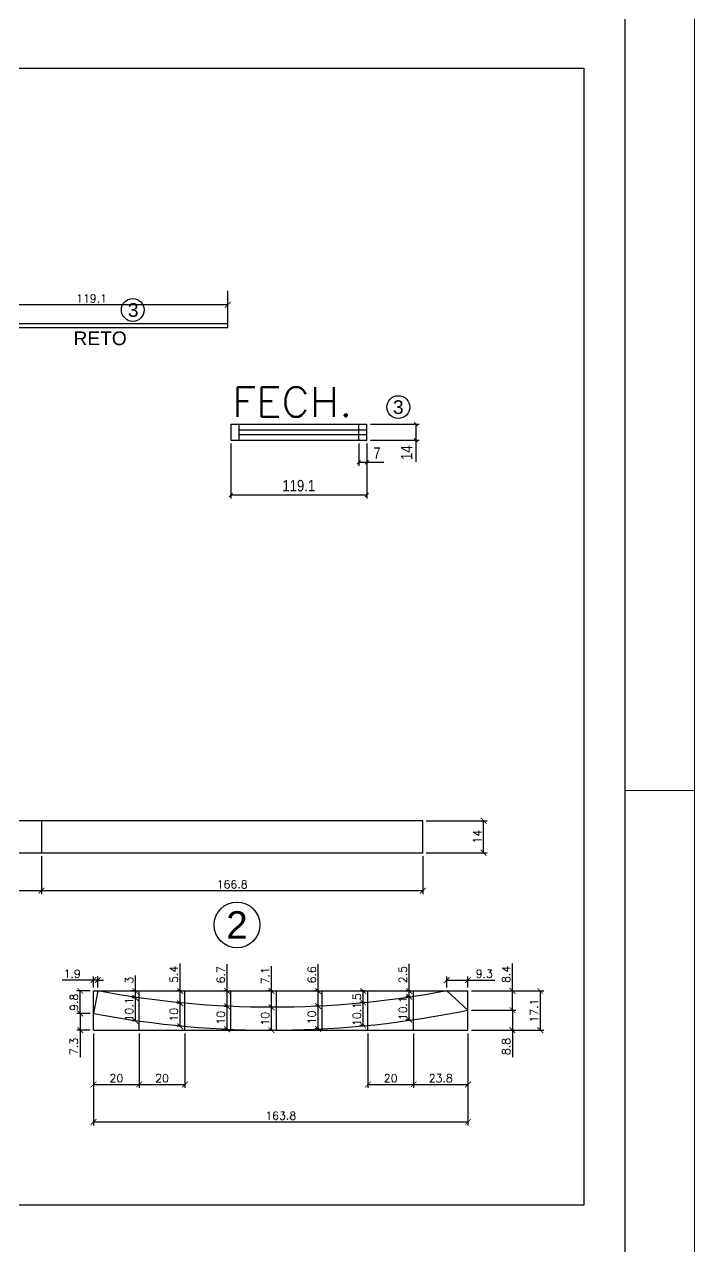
# Model space of a CAD drawing. Extents: x 1894 to 8661, y -614 to 3008.
# Drawn here: x 8075 to 8661, y 798 to 1867 of the extents above; entities that cross this region are included whole.
import ezdxf
from ezdxf.enums import TextEntityAlignment as Align

# ---------------------------------------------------------------- set-up
doc = ezdxf.new("R2010")
doc.units = 0
doc.header["$PDMODE"] = 34
doc.layers.add('00 - FELIPE', color=6, linetype='Continuous', plot=False)
for name, color, linetype in [('COTA', 241, 'Continuous'), ('Painéis', 200, 'Continuous'), ('Romaneio', 10, 'Continuous'), ('SARR_2.2x7', 40, 'Continuous')]:
    doc.layers.add(name, color=color, linetype=linetype)
doc.layers.add('FOLHA', color=255, linetype='Continuous', lineweight=5)
doc.layers.add('Texto Seção', color=7, linetype='Continuous', lineweight=15)
doc.styles.add('ARIAL', font='arial.ttf')
doc.styles.add('COTA TECNICA', font='techl___.ttf', dxfattribs={"height": 10})
doc.styles.add('REGUA-120', font='ROMANS.shx', dxfattribs={"height": 15})
doc.styles.add('ROMANS', font='romans.shx')
doc.dimstyles.new('Cota Seção (2x)', dxfattribs={"dimtxt": 7, "dimasz": 5, "dimexe": 3, "dimexo": 3, "dimgap": 2, "dimtad": 3, "dimdec": 1, "dimlfac": 0.5, "dimzin": 12, "dimdsep": 46, "dimtxsty": 'ROMANS', "dimblk": 'ARCHTICK', "dimcen": 0, "dimclrd": 4, "dimclre": 4, "dimclrt": 1, "dimadec": 1, "dimazin": 3, "dimtfac": 1, "dimtdec": 1, "dimtmove": 0, "dimatfit": 3, "dimldrblk": 'OBLIQUE', "dimfxl": 1, "dimtolj": 1, "dimtzin": 12, "dimarcsym": 0})
doc.dimstyles.new('PAINEL', dxfattribs={"dimtxt": 10, "dimasz": 3, "dimexe": 3, "dimexo": 3, "dimgap": 3, "dimtad": 1, "dimdec": 1, "dimzin": 12, "dimdsep": 46, "dimtxsty": 'COTA TECNICA', "dimblk1": 'OBLIQUE', "dimblk2": 'OBLIQUE', "dimsah": 1, "dimcen": 0.9, "dimclrd": 4, "dimclre": 4, "dimclrt": 240, "dimadec": 1, "dimazin": 3, "dimtfac": 1, "dimtdec": 1, "dimtmove": 0, "dimatfit": 3, "dimfxl": 1, "dimtolj": 1, "dimtzin": 12, "dimarcsym": 0})

# ---------------------------------------------------------------- blocks, each defined once
blk = doc.blocks.new('_ArchTick')
at = {"color": 0, "linetype": 'ByBlock', "const_width": 0.15}
blk.add_lwpolyline([(-0.5, -0.5), (0.5, 0.5)], dxfattribs=at)
blk = doc.blocks.new('*D419')
at = {"layer": 'COTA', "color": 4, "lineweight": -2, "transparency": 16777216}
for p, q in [((8014.7, 1608.6), (8014.7, 1624.9)), ((8253, 1608.6), (8253, 1624.9)), ((8253, 1621.9), (8014.7, 1621.9))]:
    blk.add_line(p, q, dxfattribs=at)
at = {"layer": 'Defpoints', "color": 0, "transparency": 16777216}
for p in [(8014.7, 1621.9), (8014.7, 1605.6), (8253, 1605.6)]:
    blk.add_point(p, dxfattribs=at)
at = {"layer": 'COTA', "color": 4, "lineweight": -2, "transparency": 16777216, "xscale": 5, "yscale": 5, "zscale": 5, "rotation": 180}
blk.add_blockref('_ArchTick', (8014.7, 1621.9), dxfattribs=at)
at = {"layer": 'COTA', "color": 4, "lineweight": -2, "transparency": 16777216, "xscale": 5, "yscale": 5, "zscale": 5}
blk.add_blockref('_ArchTick', (8253, 1621.9), dxfattribs=at)
at = {"layer": 'COTA', "color": 1, "transparency": 16777216, "insert": (8133.9, 1627.4), "char_height": 7, "attachment_point": 5, "style": 'ROMANS'}
blk.add_mtext('\\A1;119.1', dxfattribs=at)
blk = doc.blocks.new('_Oblique')
at = {"color": 0, "linetype": 'ByBlock', "lineweight": -2}
blk.add_line((-0.5, -0.5), (0.5, 0.5), dxfattribs=at)
blk = doc.blocks.new('*D420')
at = {"layer": 'COTA', "color": 4, "lineweight": -2, "transparency": 16777216}
for p, q in [((7602.1, 1139.7), (7602.1, 1106.5)), ((8090.1, 1139.7), (8090.1, 1106.5)), ((7602.1, 1109.5), (8090.1, 1109.5))]:
    blk.add_line(p, q, dxfattribs=at)
at = {"layer": 'Defpoints', "color": 0, "transparency": 16777216}
for p in [(7602.1, 1142.7), (8090.1, 1142.7), (8090.1, 1109.5)]:
    blk.add_point(p, dxfattribs=at)
at = {"layer": 'COTA', "color": 4, "lineweight": -2, "transparency": 16777216, "xscale": 5, "yscale": 5, "zscale": 5, "rotation": 180}
blk.add_blockref('_ArchTick', (7602.1, 1109.5), dxfattribs=at)
at = {"layer": 'COTA', "color": 4, "lineweight": -2, "transparency": 16777216, "xscale": 5, "yscale": 5, "zscale": 5}
blk.add_blockref('_ArchTick', (8090.1, 1109.5), dxfattribs=at)
at = {"layer": 'COTA', "color": 1, "transparency": 16777216, "insert": (7846.1, 1115), "char_height": 7, "attachment_point": 5, "style": 'ROMANS'}
blk.add_mtext('\\A1;244', dxfattribs=at)
blk = doc.blocks.new('*D421')
at = {"layer": 'COTA', "color": 4, "lineweight": -2, "transparency": 16777216}
for p, q in [((8090.1, 1139.7), (8090.1, 1106.5)), ((8423.7, 1139.7), (8423.7, 1106.5)), ((8090.1, 1109.5), (8423.7, 1109.5))]:
    blk.add_line(p, q, dxfattribs=at)
at = {"layer": 'Defpoints', "color": 0, "transparency": 16777216}
for p in [(8090.1, 1142.7), (8423.7, 1142.7), (8423.7, 1109.5)]:
    blk.add_point(p, dxfattribs=at)
at = {"layer": 'COTA', "color": 4, "lineweight": -2, "transparency": 16777216, "xscale": 5, "yscale": 5, "zscale": 5, "rotation": 180}
blk.add_blockref('_ArchTick', (8090.1, 1109.5), dxfattribs=at)
at = {"layer": 'COTA', "color": 4, "lineweight": -2, "transparency": 16777216, "xscale": 5, "yscale": 5, "zscale": 5}
blk.add_blockref('_ArchTick', (8423.7, 1109.5), dxfattribs=at)
at = {"layer": 'COTA', "color": 1, "transparency": 16777216, "insert": (8256.9, 1115), "char_height": 7, "attachment_point": 5, "style": 'ROMANS'}
blk.add_mtext('\\A1;166.8', dxfattribs=at)
blk = doc.blocks.new('*D422')
at = {"layer": 'COTA', "color": 4, "lineweight": -2, "transparency": 16777216}
for p, q in [((8426.7, 1170.7), (8479.9, 1170.7)), ((8476.9, 1142.7), (8476.9, 1170.7)), ((8426.7, 1142.7), (8479.9, 1142.7))]:
    blk.add_line(p, q, dxfattribs=at)
at = {"layer": 'Defpoints', "color": 0, "transparency": 16777216}
for p in [(8423.7, 1170.7), (8476.9, 1170.7), (8423.7, 1142.7)]:
    blk.add_point(p, dxfattribs=at)
at = {"layer": 'COTA', "color": 4, "lineweight": -2, "transparency": 16777216, "xscale": 5, "yscale": 5, "zscale": 5}
for p, rotation in [((8476.9, 1170.7), 90), ((8476.9, 1142.7), 270)]:
    blk.add_blockref('_ArchTick', p, dxfattribs=dict(at, rotation=rotation))
at = {"layer": 'COTA', "color": 1, "transparency": 16777216, "insert": (8471.4, 1156.7), "char_height": 7, "attachment_point": 5, "rotation": 90, "style": 'ROMANS'}
blk.add_mtext('\\A1;14', dxfattribs=at)
blk = doc.blocks.new('*D457')
at = {"layer": 'COTA', "color": 4, "lineweight": -2, "transparency": 16777216}
for p, q in [((8135.6, 984.5), (8135.6, 904.2)), ((8463.2, 984.5), (8463.2, 904.2)), ((8135.6, 907.2), (8463.2, 907.2))]:
    blk.add_line(p, q, dxfattribs=at)
at = {"layer": 'Defpoints', "color": 0, "transparency": 16777216}
for p in [(8135.6, 987.5), (8463.2, 987.5), (8463.2, 907.2)]:
    blk.add_point(p, dxfattribs=at)
at = {"layer": 'COTA', "color": 4, "lineweight": -2, "transparency": 16777216, "xscale": 5, "yscale": 5, "zscale": 5, "rotation": 180}
blk.add_blockref('_ArchTick', (8135.6, 907.2), dxfattribs=at)
at = {"layer": 'COTA', "color": 4, "lineweight": -2, "transparency": 16777216, "xscale": 5, "yscale": 5, "zscale": 5}
blk.add_blockref('_ArchTick', (8463.2, 907.2), dxfattribs=at)
at = {"layer": 'COTA', "color": 1, "transparency": 16777216, "insert": (8299.4, 912.7), "char_height": 7, "attachment_point": 5, "style": 'ROMANS'}
blk.add_mtext('\\A1;163.8', dxfattribs=at)
blk = doc.blocks.new('*D458')
at = {"layer": 'COTA', "color": 4, "lineweight": -2, "transparency": 16777216}
for p, q in [((8135.6, 984.5), (8135.6, 937)), ((8175.6, 984.5), (8175.6, 937)), ((8135.6, 940), (8175.6, 940))]:
    blk.add_line(p, q, dxfattribs=at)
at = {"layer": 'Defpoints', "color": 0, "transparency": 16777216}
for p in [(8135.6, 987.5), (8175.6, 987.5), (8175.6, 940)]:
    blk.add_point(p, dxfattribs=at)
at = {"layer": 'COTA', "color": 4, "lineweight": -2, "transparency": 16777216, "xscale": 5, "yscale": 5, "zscale": 5, "rotation": 180}
blk.add_blockref('_ArchTick', (8135.6, 940), dxfattribs=at)
at = {"layer": 'COTA', "color": 4, "lineweight": -2, "transparency": 16777216, "xscale": 5, "yscale": 5, "zscale": 5}
blk.add_blockref('_ArchTick', (8175.6, 940), dxfattribs=at)
at = {"layer": 'COTA', "color": 1, "transparency": 16777216, "insert": (8155.6, 945.5), "char_height": 7, "attachment_point": 5, "style": 'ROMANS'}
blk.add_mtext('\\A1;20', dxfattribs=at)
blk = doc.blocks.new('*D459')
at = {"layer": 'COTA', "color": 4, "lineweight": -2, "transparency": 16777216}
for p, q in [((8175.6, 984.5), (8175.6, 937)), ((8215.6, 984.5), (8215.6, 937)), ((8175.6, 940), (8215.6, 940))]:
    blk.add_line(p, q, dxfattribs=at)
at = {"layer": 'Defpoints', "color": 0, "transparency": 16777216}
for p in [(8175.6, 987.5), (8215.6, 987.5), (8215.6, 940)]:
    blk.add_point(p, dxfattribs=at)
at = {"layer": 'COTA', "color": 4, "lineweight": -2, "transparency": 16777216, "xscale": 5, "yscale": 5, "zscale": 5, "rotation": 180}
blk.add_blockref('_ArchTick', (8175.6, 940), dxfattribs=at)
at = {"layer": 'COTA', "color": 4, "lineweight": -2, "transparency": 16777216, "xscale": 5, "yscale": 5, "zscale": 5}
blk.add_blockref('_ArchTick', (8215.6, 940), dxfattribs=at)
at = {"layer": 'COTA', "color": 1, "transparency": 16777216, "insert": (8195.6, 945.5), "char_height": 7, "attachment_point": 5, "style": 'ROMANS'}
blk.add_mtext('\\A1;20', dxfattribs=at)
blk = doc.blocks.new('*D460')
at = {"layer": 'COTA', "color": 4, "lineweight": -2, "transparency": 16777216}
for p, q in [((8375.6, 984.5), (8375.6, 937)), ((8415.6, 984.5), (8415.6, 937)), ((8375.6, 940), (8415.6, 940))]:
    blk.add_line(p, q, dxfattribs=at)
at = {"layer": 'Defpoints', "color": 0, "transparency": 16777216}
for p in [(8375.6, 987.5), (8415.6, 987.5), (8415.6, 940)]:
    blk.add_point(p, dxfattribs=at)
at = {"layer": 'COTA', "color": 4, "lineweight": -2, "transparency": 16777216, "xscale": 5, "yscale": 5, "zscale": 5, "rotation": 180}
blk.add_blockref('_ArchTick', (8375.6, 940), dxfattribs=at)
at = {"layer": 'COTA', "color": 4, "lineweight": -2, "transparency": 16777216, "xscale": 5, "yscale": 5, "zscale": 5}
blk.add_blockref('_ArchTick', (8415.6, 940), dxfattribs=at)
at = {"layer": 'COTA', "color": 1, "transparency": 16777216, "insert": (8395.6, 945.5), "char_height": 7, "attachment_point": 5, "style": 'ROMANS'}
blk.add_mtext('\\A1;20', dxfattribs=at)
blk = doc.blocks.new('*D461')
at = {"layer": 'COTA', "color": 4, "lineweight": -2, "transparency": 16777216}
for p, q in [((8415.6, 984.5), (8415.6, 937)), ((8463.2, 984.5), (8463.2, 937)), ((8415.6, 940), (8463.2, 940))]:
    blk.add_line(p, q, dxfattribs=at)
at = {"layer": 'Defpoints', "color": 0, "transparency": 16777216}
for p in [(8415.6, 987.5), (8463.2, 987.5), (8463.2, 940)]:
    blk.add_point(p, dxfattribs=at)
at = {"layer": 'COTA', "color": 4, "lineweight": -2, "transparency": 16777216, "xscale": 5, "yscale": 5, "zscale": 5, "rotation": 180}
blk.add_blockref('_ArchTick', (8415.6, 940), dxfattribs=at)
at = {"layer": 'COTA', "color": 4, "lineweight": -2, "transparency": 16777216, "xscale": 5, "yscale": 5, "zscale": 5}
blk.add_blockref('_ArchTick', (8463.2, 940), dxfattribs=at)
at = {"layer": 'COTA', "color": 1, "transparency": 16777216, "insert": (8439.4, 945.5), "char_height": 7, "attachment_point": 5, "style": 'ROMANS'}
blk.add_mtext('\\A1;23.8', dxfattribs=at)
blk = doc.blocks.new('*D462')
at = {"layer": 'COTA', "color": 4, "lineweight": -2, "transparency": 16777216}
for p, q in [((8132.6, 1002.1), (8121, 1002.1)), ((8124, 1002.1), (8124, 987.5)), ((8132.6, 987.5), (8121, 987.5)), ((8124, 987.5), (8124, 963.8))]:
    blk.add_line(p, q, dxfattribs=at)
at = {"layer": 'Defpoints', "color": 0, "transparency": 16777216}
for p in [(8135.6, 1002.1), (8124, 987.5), (8135.6, 987.5)]:
    blk.add_point(p, dxfattribs=at)
at = {"layer": 'COTA', "color": 4, "lineweight": -2, "transparency": 16777216, "xscale": 5, "yscale": 5, "zscale": 5}
for p, rotation in [((8124, 1002.1), 90), ((8124, 987.5), 270)]:
    blk.add_blockref('_ArchTick', p, dxfattribs=dict(at, rotation=rotation))
at = {"layer": 'COTA', "color": 1, "transparency": 16777216, "insert": (8118.5, 973.2), "char_height": 7, "attachment_point": 5, "rotation": 90, "style": 'ROMANS'}
blk.add_mtext('\\A1;7.3', dxfattribs=at)
blk = doc.blocks.new('*D463')
at = {"layer": 'COTA', "color": 4, "lineweight": -2, "transparency": 16777216}
for p, q in [((8132.6, 1021.8), (8121, 1021.8)), ((8124, 1002.1), (8124, 1021.8)), ((8132.6, 1002.1), (8121, 1002.1))]:
    blk.add_line(p, q, dxfattribs=at)
at = {"layer": 'Defpoints', "color": 0, "transparency": 16777216}
for p in [(8124, 1021.8), (8135.6, 1021.8), (8135.6, 1002.1)]:
    blk.add_point(p, dxfattribs=at)
at = {"layer": 'COTA', "color": 4, "lineweight": -2, "transparency": 16777216, "xscale": 5, "yscale": 5, "zscale": 5}
for p, rotation in [((8124, 1021.8), 90), ((8124, 1002.1), 270)]:
    blk.add_blockref('_ArchTick', p, dxfattribs=dict(at, rotation=rotation))
at = {"layer": 'COTA', "color": 1, "transparency": 16777216, "insert": (8118.5, 1011.9), "char_height": 7, "attachment_point": 5, "rotation": 90, "style": 'ROMANS'}
blk.add_mtext('\\A1;9.8', dxfattribs=at)
blk = doc.blocks.new('*D464')
at = {"layer": 'COTA', "color": 4, "lineweight": -2, "transparency": 16777216}
for p, q in [((8135.6, 1031.3), (8108.3, 1031.3)), ((8135.6, 1024.8), (8135.6, 1034.3)), ((8139.4, 1031.3), (8135.6, 1031.3)), ((8139.4, 1024.8), (8139.4, 1034.3)), ((8139.4, 1031.3), (8144.4, 1031.3))]:
    blk.add_line(p, q, dxfattribs=at)
at = {"layer": 'Defpoints', "color": 0, "transparency": 16777216}
for p in [(8135.6, 1031.3), (8135.6, 1021.8), (8139.4, 1021.8)]:
    blk.add_point(p, dxfattribs=at)
at = {"layer": 'COTA', "color": 4, "lineweight": -2, "transparency": 16777216, "xscale": 5, "yscale": 5, "zscale": 5}
blk.add_blockref('_ArchTick', (8135.6, 1031.3), dxfattribs=at)
at = {"layer": 'COTA', "color": 4, "lineweight": -2, "transparency": 16777216, "xscale": 5, "yscale": 5, "zscale": 5, "rotation": 180}
blk.add_blockref('_ArchTick', (8139.4, 1031.3), dxfattribs=at)
at = {"layer": 'COTA', "color": 1, "transparency": 16777216, "insert": (8117, 1036.8), "char_height": 7, "attachment_point": 5, "style": 'ROMANS'}
blk.add_mtext('\\A1;1.9', dxfattribs=at)
blk = doc.blocks.new('*D465')
at = {"layer": 'COTA', "color": 4, "lineweight": -2, "transparency": 16777216}
for p, q in [((8172.6, 1015.8), (8169.2, 1015.8)), ((8172.2, 995.6), (8172.2, 1015.8)), ((8172.6, 995.6), (8169.2, 995.6))]:
    blk.add_line(p, q, dxfattribs=at)
at = {"layer": 'Defpoints', "color": 0, "transparency": 16777216}
for p in [(8172.2, 1015.8), (8175.6, 1015.8), (8175.6, 995.6)]:
    blk.add_point(p, dxfattribs=at)
at = {"layer": 'COTA', "color": 4, "lineweight": -2, "transparency": 16777216, "xscale": 5, "yscale": 5, "zscale": 5}
for p, rotation in [((8172.2, 1015.8), 90), ((8172.2, 995.6), 270)]:
    blk.add_blockref('_ArchTick', p, dxfattribs=dict(at, rotation=rotation))
at = {"layer": 'COTA', "color": 1, "transparency": 16777216, "insert": (8166.7, 1005.7), "char_height": 7, "attachment_point": 5, "rotation": 90, "style": 'ROMANS'}
blk.add_mtext('\\A1;10.1', dxfattribs=at)
blk = doc.blocks.new('*D466')
at = {"layer": 'COTA', "color": 4, "lineweight": -2, "transparency": 16777216}
for p, q in [((8172.2, 1021.8), (8172.2, 1035.4)), ((8172.6, 1021.8), (8169.2, 1021.8)), ((8172.6, 1015.8), (8169.2, 1015.8)), ((8172.2, 1015.8), (8172.2, 1021.8))]:
    blk.add_line(p, q, dxfattribs=at)
at = {"layer": 'Defpoints', "color": 0, "transparency": 16777216}
for p in [(8172.2, 1021.8), (8175.6, 1021.8), (8175.6, 1015.8)]:
    blk.add_point(p, dxfattribs=at)
at = {"layer": 'COTA', "color": 4, "lineweight": -2, "transparency": 16777216, "xscale": 5, "yscale": 5, "zscale": 5}
for p, rotation in [((8172.2, 1021.8), 90), ((8172.2, 1015.8), 270)]:
    blk.add_blockref('_ArchTick', p, dxfattribs=dict(at, rotation=rotation))
at = {"layer": 'COTA', "color": 1, "transparency": 16777216, "insert": (8166.7, 1031.1), "char_height": 7, "attachment_point": 5, "rotation": 90, "style": 'ROMANS'}
blk.add_mtext('\\A1;3', dxfattribs=at)
blk = doc.blocks.new('*D467')
at = {"layer": 'COTA', "color": 4, "lineweight": -2, "transparency": 16777216}
for p, q in [((8212.6, 1011), (8208.4, 1011)), ((8211.4, 990.9), (8211.4, 1011)), ((8212.6, 990.9), (8208.4, 990.9))]:
    blk.add_line(p, q, dxfattribs=at)
at = {"layer": 'Defpoints', "color": 0, "transparency": 16777216}
for p in [(8211.4, 1011), (8215.6, 1011), (8215.6, 990.9)]:
    blk.add_point(p, dxfattribs=at)
at = {"layer": 'COTA', "color": 4, "lineweight": -2, "transparency": 16777216, "xscale": 5, "yscale": 5, "zscale": 5}
for p, rotation in [((8211.4, 1011), 90), ((8211.4, 990.9), 270)]:
    blk.add_blockref('_ArchTick', p, dxfattribs=dict(at, rotation=rotation))
at = {"layer": 'COTA', "color": 1, "transparency": 16777216, "insert": (8205.9, 1001), "char_height": 7, "attachment_point": 5, "rotation": 90, "style": 'ROMANS'}
blk.add_mtext('\\A1;10', dxfattribs=at)
blk = doc.blocks.new('*D468')
at = {"layer": 'COTA', "color": 4, "lineweight": -2, "transparency": 16777216}
for p, q in [((8211.4, 1021.8), (8211.4, 1045.8)), ((8212.6, 1021.8), (8208.4, 1021.8)), ((8211.4, 1011), (8211.4, 1021.8)), ((8212.6, 1011), (8208.4, 1011))]:
    blk.add_line(p, q, dxfattribs=at)
at = {"layer": 'Defpoints', "color": 0, "transparency": 16777216}
for p in [(8211.4, 1021.8), (8215.6, 1021.8), (8215.6, 1011)]:
    blk.add_point(p, dxfattribs=at)
at = {"layer": 'COTA', "color": 4, "lineweight": -2, "transparency": 16777216, "xscale": 5, "yscale": 5, "zscale": 5}
for p, rotation in [((8211.4, 1021.8), 90), ((8211.4, 1011), 270)]:
    blk.add_blockref('_ArchTick', p, dxfattribs=dict(at, rotation=rotation))
at = {"layer": 'COTA', "color": 1, "transparency": 16777216, "insert": (8205.9, 1036.3), "char_height": 7, "attachment_point": 5, "rotation": 90, "style": 'ROMANS'}
blk.add_mtext('\\A1;5.4', dxfattribs=at)
blk = doc.blocks.new('*D469')
at = {"layer": 'COTA', "color": 4, "lineweight": -2, "transparency": 16777216}
for p, q in [((8252.6, 1008.3), (8249.5, 1008.3)), ((8252.5, 988.3), (8252.5, 1008.3)), ((8252.6, 988.3), (8249.5, 988.3))]:
    blk.add_line(p, q, dxfattribs=at)
at = {"layer": 'Defpoints', "color": 0, "transparency": 16777216}
for p in [(8252.5, 1008.3), (8255.6, 1008.3), (8255.6, 988.3)]:
    blk.add_point(p, dxfattribs=at)
at = {"layer": 'COTA', "color": 4, "lineweight": -2, "transparency": 16777216, "xscale": 5, "yscale": 5, "zscale": 5}
for p, rotation in [((8252.5, 1008.3), 90), ((8252.5, 988.3), 270)]:
    blk.add_blockref('_ArchTick', p, dxfattribs=dict(at, rotation=rotation))
at = {"layer": 'COTA', "color": 1, "transparency": 16777216, "insert": (8247, 998.3), "char_height": 7, "attachment_point": 5, "rotation": 90, "style": 'ROMANS'}
blk.add_mtext('\\A1;10', dxfattribs=at)
blk = doc.blocks.new('*D470')
at = {"layer": 'COTA', "color": 4, "lineweight": -2, "transparency": 16777216}
for p, q in [((8252.5, 1021.8), (8252.5, 1045.1)), ((8252.6, 1021.8), (8249.5, 1021.8)), ((8252.5, 1008.3), (8252.5, 1021.8)), ((8252.6, 1008.3), (8249.5, 1008.3))]:
    blk.add_line(p, q, dxfattribs=at)
at = {"layer": 'Defpoints', "color": 0, "transparency": 16777216}
for p in [(8252.5, 1021.8), (8255.6, 1021.8), (8255.6, 1008.3)]:
    blk.add_point(p, dxfattribs=at)
at = {"layer": 'COTA', "color": 4, "lineweight": -2, "transparency": 16777216, "xscale": 5, "yscale": 5, "zscale": 5}
for p, rotation in [((8252.5, 1021.8), 90), ((8252.5, 1008.3), 270)]:
    blk.add_blockref('_ArchTick', p, dxfattribs=dict(at, rotation=rotation))
at = {"layer": 'COTA', "color": 1, "transparency": 16777216, "insert": (8247, 1035.9), "char_height": 7, "attachment_point": 5, "rotation": 90, "style": 'ROMANS'}
blk.add_mtext('\\A1;6.7', dxfattribs=at)
blk = doc.blocks.new('*D471')
at = {"layer": 'COTA', "color": 4, "lineweight": -2, "transparency": 16777216}
for p, q in [((8292.6, 1007.5), (8288.3, 1007.5)), ((8291.3, 987.5), (8291.3, 1007.5)), ((8292.6, 987.5), (8288.3, 987.5))]:
    blk.add_line(p, q, dxfattribs=at)
at = {"layer": 'Defpoints', "color": 0, "transparency": 16777216}
for p in [(8291.3, 1007.5), (8295.6, 1007.5), (8295.6, 987.5)]:
    blk.add_point(p, dxfattribs=at)
at = {"layer": 'COTA', "color": 4, "lineweight": -2, "transparency": 16777216, "xscale": 5, "yscale": 5, "zscale": 5}
for p, rotation in [((8291.3, 1007.5), 90), ((8291.3, 987.5), 270)]:
    blk.add_blockref('_ArchTick', p, dxfattribs=dict(at, rotation=rotation))
at = {"layer": 'COTA', "color": 1, "transparency": 16777216, "insert": (8285.8, 997.5), "char_height": 7, "attachment_point": 5, "rotation": 90, "style": 'ROMANS'}
blk.add_mtext('\\A1;10', dxfattribs=at)
blk = doc.blocks.new('*D472')
at = {"layer": 'COTA', "color": 4, "lineweight": -2, "transparency": 16777216}
for p, q in [((8291.3, 1021.8), (8291.3, 1043.4)), ((8292.6, 1021.8), (8288.3, 1021.8)), ((8291.3, 1007.5), (8291.3, 1021.8)), ((8292.6, 1007.5), (8288.3, 1007.5))]:
    blk.add_line(p, q, dxfattribs=at)
at = {"layer": 'Defpoints', "color": 0, "transparency": 16777216}
for p in [(8291.3, 1021.8), (8295.6, 1021.8), (8295.6, 1007.5)]:
    blk.add_point(p, dxfattribs=at)
at = {"layer": 'COTA', "color": 4, "lineweight": -2, "transparency": 16777216, "xscale": 5, "yscale": 5, "zscale": 5}
for p, rotation in [((8291.3, 1021.8), 90), ((8291.3, 1007.5), 270)]:
    blk.add_blockref('_ArchTick', p, dxfattribs=dict(at, rotation=rotation))
at = {"layer": 'COTA', "color": 1, "transparency": 16777216, "insert": (8285.8, 1035.1), "char_height": 7, "attachment_point": 5, "rotation": 90, "style": 'ROMANS'}
blk.add_mtext('\\A1;7.1', dxfattribs=at)
blk = doc.blocks.new('*D473')
at = {"layer": 'COTA', "color": 4, "lineweight": -2, "transparency": 16777216}
for p, q in [((8332.6, 1008.6), (8329.1, 1008.6)), ((8332.1, 988.6), (8332.1, 1008.6)), ((8332.6, 988.6), (8329.1, 988.6))]:
    blk.add_line(p, q, dxfattribs=at)
at = {"layer": 'Defpoints', "color": 0, "transparency": 16777216}
for p in [(8332.1, 1008.6), (8335.6, 1008.6), (8335.6, 988.6)]:
    blk.add_point(p, dxfattribs=at)
at = {"layer": 'COTA', "color": 4, "lineweight": -2, "transparency": 16777216, "xscale": 5, "yscale": 5, "zscale": 5}
for p, rotation in [((8332.1, 1008.6), 90), ((8332.1, 988.6), 270)]:
    blk.add_blockref('_ArchTick', p, dxfattribs=dict(at, rotation=rotation))
at = {"layer": 'COTA', "color": 1, "transparency": 16777216, "insert": (8326.6, 998.6), "char_height": 7, "attachment_point": 5, "rotation": 90, "style": 'ROMANS'}
blk.add_mtext('\\A1;10', dxfattribs=at)
blk = doc.blocks.new('*D474')
at = {"layer": 'COTA', "color": 4, "lineweight": -2, "transparency": 16777216}
for p, q in [((8332.1, 1021.8), (8332.1, 1045.1)), ((8332.6, 1021.8), (8329.1, 1021.8)), ((8332.1, 1008.6), (8332.1, 1021.8)), ((8332.6, 1008.6), (8329.1, 1008.6))]:
    blk.add_line(p, q, dxfattribs=at)
at = {"layer": 'Defpoints', "color": 0, "transparency": 16777216}
for p in [(8332.1, 1021.8), (8335.6, 1021.8), (8335.6, 1008.6)]:
    blk.add_point(p, dxfattribs=at)
at = {"layer": 'COTA', "color": 4, "lineweight": -2, "transparency": 16777216, "xscale": 5, "yscale": 5, "zscale": 5}
for p, rotation in [((8332.1, 1021.8), 90), ((8332.1, 1008.6), 270)]:
    blk.add_blockref('_ArchTick', p, dxfattribs=dict(at, rotation=rotation))
at = {"layer": 'COTA', "color": 1, "transparency": 16777216, "insert": (8326.6, 1035.9), "char_height": 7, "attachment_point": 5, "rotation": 90, "style": 'ROMANS'}
blk.add_mtext('\\A1;6.6', dxfattribs=at)
blk = doc.blocks.new('*D475')
at = {"layer": 'COTA', "color": 4, "lineweight": -2, "transparency": 16777216}
for p, q in [((8372.6, 1011.7), (8368.5, 1011.7)), ((8371.5, 991.6), (8371.5, 1011.7)), ((8372.6, 991.6), (8368.5, 991.6))]:
    blk.add_line(p, q, dxfattribs=at)
at = {"layer": 'Defpoints', "color": 0, "transparency": 16777216}
for p in [(8371.5, 1011.7), (8375.6, 1011.7), (8375.6, 991.6)]:
    blk.add_point(p, dxfattribs=at)
at = {"layer": 'COTA', "color": 4, "lineweight": -2, "transparency": 16777216, "xscale": 5, "yscale": 5, "zscale": 5}
for p, rotation in [((8371.5, 1011.7), 90), ((8371.5, 991.6), 270)]:
    blk.add_blockref('_ArchTick', p, dxfattribs=dict(at, rotation=rotation))
at = {"layer": 'COTA', "color": 1, "transparency": 16777216, "insert": (8366, 1001.7), "char_height": 7, "attachment_point": 5, "rotation": 90, "style": 'ROMANS'}
blk.add_mtext('\\A1;10.1', dxfattribs=at)
blk = doc.blocks.new('*D476')
at = {"layer": 'COTA', "color": 4, "lineweight": -2, "transparency": 16777216}
for p, q in [((8372.6, 1021.8), (8368.5, 1021.8)), ((8371.5, 1011.7), (8371.5, 1021.8)), ((8372.6, 1011.7), (8368.5, 1011.7))]:
    blk.add_line(p, q, dxfattribs=at)
at = {"layer": 'Defpoints', "color": 0, "transparency": 16777216}
for p in [(8371.5, 1021.8), (8375.6, 1021.8), (8375.6, 1011.7)]:
    blk.add_point(p, dxfattribs=at)
at = {"layer": 'COTA', "color": 4, "lineweight": -2, "transparency": 16777216, "xscale": 5, "yscale": 5, "zscale": 5}
for p, rotation in [((8371.5, 1021.8), 90), ((8371.5, 1011.7), 270)]:
    blk.add_blockref('_ArchTick', p, dxfattribs=dict(at, rotation=rotation))
at = {"layer": 'COTA', "color": 1, "transparency": 16777216, "insert": (8366, 1016.8), "char_height": 7, "attachment_point": 5, "rotation": 90, "style": 'ROMANS'}
blk.add_mtext('\\A1;5', dxfattribs=at)
blk = doc.blocks.new('*D477')
at = {"layer": 'COTA', "color": 4, "lineweight": -2, "transparency": 16777216}
for p, q in [((8412.6, 1016.8), (8408.8, 1016.8)), ((8411.8, 996.6), (8411.8, 1016.8)), ((8412.6, 996.6), (8408.8, 996.6))]:
    blk.add_line(p, q, dxfattribs=at)
at = {"layer": 'Defpoints', "color": 0, "transparency": 16777216}
for p in [(8411.8, 1016.8), (8415.6, 1016.8), (8415.6, 996.6)]:
    blk.add_point(p, dxfattribs=at)
at = {"layer": 'COTA', "color": 4, "lineweight": -2, "transparency": 16777216, "xscale": 5, "yscale": 5, "zscale": 5}
for p, rotation in [((8411.8, 1016.8), 90), ((8411.8, 996.6), 270)]:
    blk.add_blockref('_ArchTick', p, dxfattribs=dict(at, rotation=rotation))
at = {"layer": 'COTA', "color": 1, "transparency": 16777216, "insert": (8406.3, 1006.7), "char_height": 7, "attachment_point": 5, "rotation": 90, "style": 'ROMANS'}
blk.add_mtext('\\A1;10.1', dxfattribs=at)
blk = doc.blocks.new('*D478')
at = {"layer": 'COTA', "color": 4, "lineweight": -2, "transparency": 16777216}
for p, q in [((8411.8, 1021.8), (8411.8, 1045.4)), ((8412.6, 1021.8), (8408.8, 1021.8)), ((8412.6, 1016.8), (8408.8, 1016.8)), ((8411.8, 1016.8), (8411.8, 1021.8))]:
    blk.add_line(p, q, dxfattribs=at)
at = {"layer": 'Defpoints', "color": 0, "transparency": 16777216}
for p in [(8411.8, 1021.8), (8415.6, 1021.8), (8415.6, 1016.8)]:
    blk.add_point(p, dxfattribs=at)
at = {"layer": 'COTA', "color": 4, "lineweight": -2, "transparency": 16777216, "xscale": 5, "yscale": 5, "zscale": 5}
for p, rotation in [((8411.8, 1021.8), 90), ((8411.8, 1016.8), 270)]:
    blk.add_blockref('_ArchTick', p, dxfattribs=dict(at, rotation=rotation))
at = {"layer": 'COTA', "color": 1, "transparency": 16777216, "insert": (8406.3, 1036.1), "char_height": 7, "attachment_point": 5, "rotation": 90, "style": 'ROMANS'}
blk.add_mtext('\\A1;2.5', dxfattribs=at)
blk = doc.blocks.new('*D479')
at = {"layer": 'COTA', "color": 4, "lineweight": -2, "transparency": 16777216}
for p, q in [((8466.2, 1005.1), (8505.1, 1005.1)), ((8502.1, 1005.1), (8502.1, 987.5)), ((8466.2, 987.5), (8505.1, 987.5)), ((8502.1, 987.5), (8502.1, 963.8))]:
    blk.add_line(p, q, dxfattribs=at)
at = {"layer": 'Defpoints', "color": 0, "transparency": 16777216}
for p in [(8463.2, 1005.1), (8463.2, 987.5), (8502.1, 987.5)]:
    blk.add_point(p, dxfattribs=at)
at = {"layer": 'COTA', "color": 4, "lineweight": -2, "transparency": 16777216, "xscale": 5, "yscale": 5, "zscale": 5}
for p, rotation in [((8502.1, 1005.1), 90), ((8502.1, 987.5), 270)]:
    blk.add_blockref('_ArchTick', p, dxfattribs=dict(at, rotation=rotation))
at = {"layer": 'COTA', "color": 1, "transparency": 16777216, "insert": (8496.6, 973.2), "char_height": 7, "attachment_point": 5, "rotation": 90, "style": 'ROMANS'}
blk.add_mtext('\\A1;8.8', dxfattribs=at)
blk = doc.blocks.new('*D480')
at = {"layer": 'COTA', "color": 4, "lineweight": -2, "transparency": 16777216}
for p, q in [((8502.1, 1021.8), (8502.1, 1045.8)), ((8466.2, 1021.8), (8505.1, 1021.8)), ((8502.1, 1005.1), (8502.1, 1021.8)), ((8466.2, 1005.1), (8505.1, 1005.1))]:
    blk.add_line(p, q, dxfattribs=at)
at = {"layer": 'Defpoints', "color": 0, "transparency": 16777216}
for p in [(8463.2, 1021.8), (8502.1, 1021.8), (8463.2, 1005.1)]:
    blk.add_point(p, dxfattribs=at)
at = {"layer": 'COTA', "color": 4, "lineweight": -2, "transparency": 16777216, "xscale": 5, "yscale": 5, "zscale": 5}
for p, rotation in [((8502.1, 1021.8), 90), ((8502.1, 1005.1), 270)]:
    blk.add_blockref('_ArchTick', p, dxfattribs=dict(at, rotation=rotation))
at = {"layer": 'COTA', "color": 1, "transparency": 16777216, "insert": (8496.6, 1036.3), "char_height": 7, "attachment_point": 5, "rotation": 90, "style": 'ROMANS'}
blk.add_mtext('\\A1;8.4', dxfattribs=at)
blk = doc.blocks.new('*D481')
at = {"layer": 'COTA', "color": 4, "lineweight": -2, "transparency": 16777216}
for p, q in [((8466.2, 1021.8), (8529.5, 1021.8)), ((8526.5, 1021.8), (8526.5, 987.5)), ((8466.2, 987.5), (8529.5, 987.5))]:
    blk.add_line(p, q, dxfattribs=at)
at = {"layer": 'Defpoints', "color": 0, "transparency": 16777216}
for p in [(8463.2, 1021.8), (8463.2, 987.5), (8526.5, 987.5)]:
    blk.add_point(p, dxfattribs=at)
at = {"layer": 'COTA', "color": 4, "lineweight": -2, "transparency": 16777216, "xscale": 5, "yscale": 5, "zscale": 5}
for p, rotation in [((8526.5, 1021.8), 90), ((8526.5, 987.5), 270)]:
    blk.add_blockref('_ArchTick', p, dxfattribs=dict(at, rotation=rotation))
at = {"layer": 'COTA', "color": 1, "transparency": 16777216, "insert": (8521, 1004.6), "char_height": 7, "attachment_point": 5, "rotation": 90, "style": 'ROMANS'}
blk.add_mtext('\\A1;17.1', dxfattribs=at)
blk = doc.blocks.new('*D482')
at = {"layer": 'COTA', "color": 4, "lineweight": -2, "transparency": 16777216}
for p, q in [((8444.6, 1024.8), (8444.6, 1034.3)), ((8444.6, 1031.3), (8463.2, 1031.3)), ((8463.2, 1024.8), (8463.2, 1034.3)), ((8463.2, 1031.3), (8486.8, 1031.3))]:
    blk.add_line(p, q, dxfattribs=at)
at = {"layer": 'Defpoints', "color": 0, "transparency": 16777216}
for p in [(8463.2, 1031.3), (8444.6, 1021.8), (8463.2, 1021.8)]:
    blk.add_point(p, dxfattribs=at)
at = {"layer": 'COTA', "color": 4, "lineweight": -2, "transparency": 16777216, "xscale": 5, "yscale": 5, "zscale": 5, "rotation": 180}
blk.add_blockref('_ArchTick', (8444.6, 1031.3), dxfattribs=at)
at = {"layer": 'COTA', "color": 4, "lineweight": -2, "transparency": 16777216, "xscale": 5, "yscale": 5, "zscale": 5}
blk.add_blockref('_ArchTick', (8463.2, 1031.3), dxfattribs=at)
at = {"layer": 'COTA', "color": 1, "transparency": 16777216, "insert": (8477.5, 1036.8), "char_height": 7, "attachment_point": 5, "style": 'ROMANS'}
blk.add_mtext('\\A1;9.3', dxfattribs=at)
blk = doc.blocks.new('*D483')
at = {"layer": 'COTA', "color": 4, "lineweight": -2, "transparency": 16777216}
for p, q in [((8255.7, 1500.5), (8255.7, 1452.5)), ((8374.8, 1500.5), (8374.8, 1452.5)), ((8374.8, 1455.5), (8255.7, 1455.5))]:
    blk.add_line(p, q, dxfattribs=at)
at = {"layer": 'Defpoints', "color": 0, "transparency": 16777216}
for p in [(8255.7, 1503.5), (8374.8, 1503.5), (8255.7, 1455.5)]:
    blk.add_point(p, dxfattribs=at)
at = {"layer": 'COTA', "color": 4, "lineweight": -2, "transparency": 16777216, "xscale": 3, "yscale": 3, "zscale": 3, "rotation": 180}
blk.add_blockref('_Oblique', (8255.7, 1455.5), dxfattribs=at)
at = {"layer": 'COTA', "color": 4, "lineweight": -2, "transparency": 16777216, "xscale": 3, "yscale": 3, "zscale": 3}
blk.add_blockref('_Oblique', (8374.8, 1455.5), dxfattribs=at)
at = {"layer": 'COTA', "color": 240, "transparency": 16777216, "insert": (8315.2, 1463.6), "char_height": 10, "attachment_point": 5, "style": 'COTA TECNICA'}
blk.add_mtext('\\A1;119.1', dxfattribs=at)
blk = doc.blocks.new('*D484')
at = {"layer": 'COTA', "color": 4, "lineweight": -2, "transparency": 16777216}
for p, q in [((8377.8, 1517.5), (8420.6, 1517.5)), ((8417.6, 1517.5), (8417.6, 1503.5)), ((8377.8, 1503.5), (8420.6, 1503.5)), ((8417.6, 1503.5), (8417.6, 1484.4))]:
    blk.add_line(p, q, dxfattribs=at)
at = {"layer": 'Defpoints', "color": 0, "transparency": 16777216}
for p in [(8374.8, 1517.5), (8374.8, 1503.5), (8417.6, 1503.5)]:
    blk.add_point(p, dxfattribs=at)
at = {"layer": 'COTA', "color": 4, "lineweight": -2, "transparency": 16777216, "xscale": 3, "yscale": 3, "zscale": 3}
for p, rotation in [((8417.6, 1517.5), 90), ((8417.6, 1503.5), 270)]:
    blk.add_blockref('_Oblique', p, dxfattribs=dict(at, rotation=rotation))
at = {"layer": 'COTA', "color": 240, "transparency": 16777216, "insert": (8409.5, 1492.5), "char_height": 10, "attachment_point": 5, "rotation": 90, "style": 'COTA TECNICA'}
blk.add_mtext('\\A1;14', dxfattribs=at)
blk = doc.blocks.new('*D485')
at = {"layer": 'COTA', "color": 4, "lineweight": -2, "transparency": 16777216}
for p, q in [((8367.8, 1500.5), (8367.8, 1481.1)), ((8374.8, 1500.5), (8374.8, 1481.1)), ((8367.8, 1484.1), (8374.8, 1484.1)), ((8374.8, 1484.1), (8389.5, 1484.1))]:
    blk.add_line(p, q, dxfattribs=at)
at = {"layer": 'Defpoints', "color": 0, "transparency": 16777216}
for p in [(8367.8, 1503.5), (8374.8, 1503.5), (8374.8, 1484.1)]:
    blk.add_point(p, dxfattribs=at)
at = {"layer": 'COTA', "color": 4, "lineweight": -2, "transparency": 16777216, "xscale": 3, "yscale": 3, "zscale": 3, "rotation": 180}
blk.add_blockref('_Oblique', (8367.8, 1484.1), dxfattribs=at)
at = {"layer": 'COTA', "color": 4, "lineweight": -2, "transparency": 16777216, "xscale": 3, "yscale": 3, "zscale": 3}
blk.add_blockref('_Oblique', (8374.8, 1484.1), dxfattribs=at)
at = {"layer": 'COTA', "color": 240, "transparency": 16777216, "insert": (8383.6, 1492.2), "char_height": 10, "attachment_point": 5, "style": 'COTA TECNICA'}
blk.add_mtext('\\A1;7', dxfattribs=at)

msp = doc.modelspace()

# ---------------------------------------------------------------- linework, layer by layer
at = {"color": 30}
msp.add_line((8600.49, 2946.69), (8600.49, -552.63), dxfattribs=at)
msp.add_lwpolyline([(8463.17, 1005.06), (8444.63, 1021.77, -0.0936245), (8139.35, 1021.77), (8135.64, 1002.12, 0.0981526)], format="xyb", close=True)
at = {"layer": '00 - FELIPE'}
for p, q in [((8252.99, 1602), (8252.99, 1633.95)), ((8014.71, 1605.6), (8252.99, 1605.6)), ((8014.71, 1602), (8252.99, 1602))]:
    msp.add_line(p, q, dxfattribs=at)
at = {"layer": 'COTA'}
for p, q in [((8135.64, 1021.77), (8463.17, 1021.77)), ((8135.64, 987.52), (8135.64, 1021.77)), ((8175.64, 987.52), (8175.64, 1021.77)), ((8215.64, 987.52), (8215.64, 1021.77)), ((8255.64, 987.52), (8255.64, 1021.77)), ((8295.64, 987.49), (8295.64, 1021.77)), ((8335.64, 987.52), (8335.64, 1021.77)), ((8375.64, 987.52), (8375.64, 1021.77)), ((8415.64, 987.52), (8415.64, 1021.77)), ((8463.17, 987.52), (8463.17, 1021.77)), ((8135.64, 987.52), (8463.17, 987.52))]:
    msp.add_line(p, q, dxfattribs=at)
msp.add_lwpolyline([(7337.56, 1828.71), (8564.43, 1828.71), (8564.43, 834.47), (7337.56, 834.47)], close=True, dxfattribs=at)
at = {"layer": 'FOLHA'}
for p, q in [((8661.45, 3007.66), (8661.45, -613.6)), ((8661.45, 1197.03), (8600.49, 1197.03))]:
    msp.add_line(p, q, dxfattribs=at)
at = {"layer": 'Painéis'}
for p, q in [((8255.66, 1517.53), (8374.76, 1517.53)), ((8255.66, 1517.53), (8255.66, 1503.53)), ((8374.76, 1503.53), (8374.76, 1517.53)), ((8255.66, 1503.53), (8374.76, 1503.53)), ((8423.72, 1170.68), (7602.12, 1170.68)), ((8090.12, 1170.68), (8090.12, 1142.68)), ((8423.72, 1142.68), (8423.72, 1170.68)), ((7602.12, 1142.68), (8423.72, 1142.68))]:
    msp.add_line(p, q, dxfattribs=at)
at = {"layer": 'Romaneio', "color": 1, "linetype": 'ByBlock'}
for centre, radius in [((8169.96, 1617.38), 10), ((8402.24, 1532.37), 10), ((8261.12, 1079.53), 20)]:
    msp.add_circle(centre, radius, dxfattribs=at)
at = {"layer": 'SARR_2.2x7'}
for p, q in [((8262.66, 1517.53), (8262.66, 1503.53)), ((8262.66, 1512.53), (8374.76, 1512.53)), ((8262.66, 1508.53), (8374.76, 1508.53)), ((8367.76, 1503.53), (8367.76, 1517.53))]:
    msp.add_line(p, q, dxfattribs=at)

# ---------------------------------------------------------------- texts
at = {"layer": 'Romaneio', "color": 255, "linetype": 'ByBlock', "style": 'ARIAL'}
for s, height, p in [('3', 12, (8170.35, 1617.33)), ('RETO', 12, (8141.41, 1592.56)), ('3', 12, (8402.24, 1532.37)), ('2', 24, (8261.12, 1079.53))]:
    msp.add_text(s, height=height, dxfattribs=at).set_placement(p, align=Align.MIDDLE_CENTER)
at = {"layer": 'Texto Seção', "style": 'REGUA-120', "width": 1.05}
msp.add_text('FECH.', height=26, dxfattribs=at).set_placement((8256.86, 1523.95))

# ---------------------------------------------------------------- dimensions: what is measured, and where the dimension line sits
at = {"layer": 'COTA'}
for base, p1, p2, dimstyle, picture, middle in [((8014.71, 1621.86), (8252.99, 1605.6), (8014.71, 1605.6), 'Cota Seção (2x)', '*D419', (8133.85, 1627.36)), ((8255.66, 1455.5), (8374.76, 1503.53), (8255.66, 1503.53), 'PAINEL', '*D483', (8315.21, 1463.59)), ((8374.76, 1484.13), (8367.76, 1503.53), (8374.76, 1503.53), 'PAINEL', '*D485', (8383.62, 1492.2)), ((8090.12, 1109.53), (7602.12, 1142.68), (8090.12, 1142.68), 'Cota Seção (2x)', '*D420', (7846.12, 1115.03)), ((8423.72, 1109.53), (8090.12, 1142.68), (8423.72, 1142.68), 'Cota Seção (2x)', '*D421', (8256.92, 1115.03)), ((8135.64, 1031.29), (8139.35, 1021.77), (8135.64, 1021.77), 'Cota Seção (2x)', '*D464', (8116.97, 1036.79)), ((8463.17, 1031.29), (8444.63, 1021.77), (8463.17, 1021.77), 'Cota Seção (2x)', '*D482', (8477.51, 1036.79)), ((8463.17, 907.17), (8135.64, 987.52), (8463.17, 987.52), 'Cota Seção (2x)', '*D457', (8299.41, 912.67)), ((8175.64, 939.98), (8135.64, 987.52), (8175.64, 987.52), 'Cota Seção (2x)', '*D458', (8155.64, 945.48)), ((8215.64, 939.98), (8175.64, 987.52), (8215.64, 987.52), 'Cota Seção (2x)', '*D459', (8195.64, 945.48)), ((8415.64, 939.98), (8375.64, 987.52), (8415.64, 987.52), 'Cota Seção (2x)', '*D460', (8395.64, 945.48))]:
    dim = msp.add_linear_dim(base=base, p1=p1, p2=p2, dimstyle=dimstyle, dxfattribs=at)
    dim.commit()
    dim.dimension.update_dxf_attribs({"geometry": picture, "text_midpoint": middle})
for base, p1, p2, dimstyle, picture, middle in [((8417.58, 1503.53), (8374.76, 1517.53), (8374.76, 1503.53), 'PAINEL', '*D484', (8409.51, 1492.47)), ((8476.89, 1170.68), (8423.72, 1142.68), (8423.72, 1170.68), 'Cota Seção (2x)', '*D422', (8471.39, 1156.68)), ((8211.35, 1021.77), (8215.64, 1011.03), (8215.64, 1021.77), 'Cota Seção (2x)', '*D468', (8205.85, 1036.27)), ((8252.5, 1021.77), (8255.64, 1008.29), (8255.64, 1021.77), 'Cota Seção (2x)', '*D470', (8247, 1035.94)), ((8291.32, 1021.77), (8295.64, 1007.49), (8295.64, 1021.77), 'Cota Seção (2x)', '*D472', (8285.82, 1035.11)), ((8332.06, 1021.77), (8335.64, 1008.64), (8335.64, 1021.77), 'Cota Seção (2x)', '*D474', (8326.56, 1035.94)), ((8411.81, 1021.77), (8415.64, 1016.83), (8415.64, 1021.77), 'Cota Seção (2x)', '*D478', (8406.31, 1036.11)), ((8502.12, 1021.77), (8463.17, 1005.06), (8463.17, 1021.77), 'Cota Seção (2x)', '*D480', (8496.62, 1036.27)), ((8172.2, 1021.77), (8175.64, 1015.75), (8175.64, 1021.77), 'Cota Seção (2x)', '*D466', (8166.7, 1031.11)), ((8124.02, 1021.77), (8135.64, 1002.12), (8135.64, 1021.77), 'Cota Seção (2x)', '*D463', (8118.52, 1011.95)), ((8371.48, 1021.77), (8375.64, 1011.75), (8375.64, 1021.77), 'Cota Seção (2x)', '*D476', (8365.98, 1016.76)), ((8526.54, 987.52), (8463.17, 1021.77), (8463.17, 987.52), 'Cota Seção (2x)', '*D481', (8521.04, 1004.64)), ((8124.02, 987.52), (8135.64, 1002.12), (8135.64, 987.52), 'Cota Seção (2x)', '*D462', (8118.52, 973.18)), ((8211.35, 1011.03), (8215.64, 990.95), (8215.64, 1011.03), 'Cota Seção (2x)', '*D467', (8205.85, 1000.99)), ((8252.5, 1008.29), (8255.64, 988.27), (8255.64, 1008.29), 'Cota Seção (2x)', '*D469', (8247, 998.28)), ((8291.32, 1007.49), (8295.64, 987.52), (8295.64, 1007.49), 'Cota Seção (2x)', '*D471', (8285.82, 997.5)), ((8332.06, 1008.64), (8335.64, 988.61), (8335.64, 1008.64), 'Cota Seção (2x)', '*D473', (8326.56, 998.63)), ((8502.12, 987.52), (8463.17, 1005.06), (8463.17, 987.52), 'Cota Seção (2x)', '*D479', (8496.62, 973.18))]:
    dim = msp.add_linear_dim(base=base, p1=p1, p2=p2, angle=90, dimstyle=dimstyle, dxfattribs=at)
    dim.commit()
    dim.dimension.update_dxf_attribs({"geometry": picture, "text_midpoint": middle})
for base, p1, p2, picture, middle in [((8172.2, 1015.75), (8175.64, 995.56), (8175.64, 1015.75), '*D465', (8172.2, 1005.66)), ((8411.81, 1016.83), (8415.64, 996.61), (8415.64, 1016.83), '*D477', (8411.81, 1006.72)), ((8371.4758, 1011.7473), (8375.64, 991.6455), (8375.64, 1011.7473), '*D475', (8371.4758, 1001.6964))]:
    dim = msp.add_linear_dim(base=base, p1=p1, p2=p2, angle=90, dimstyle='Cota Seção (2x)', dxfattribs=at)
    dim.commit()
    dim.dimension.update_dxf_attribs({"geometry": picture, "text_midpoint": middle, "dimtype": 160})
dim = msp.add_linear_dim(base=(8463.17, 939.98), p1=(8415.64, 987.52), p2=(8463.17, 987.52), dimstyle='Cota Seção (2x)', override={"dimtmove": 1}, dxfattribs=at)
dim.commit()
dim.dimension.update_dxf_attribs({"geometry": '*D461', "text_midpoint": (8439.41, 945.48)})

doc.saveas('drawing.dxf')
